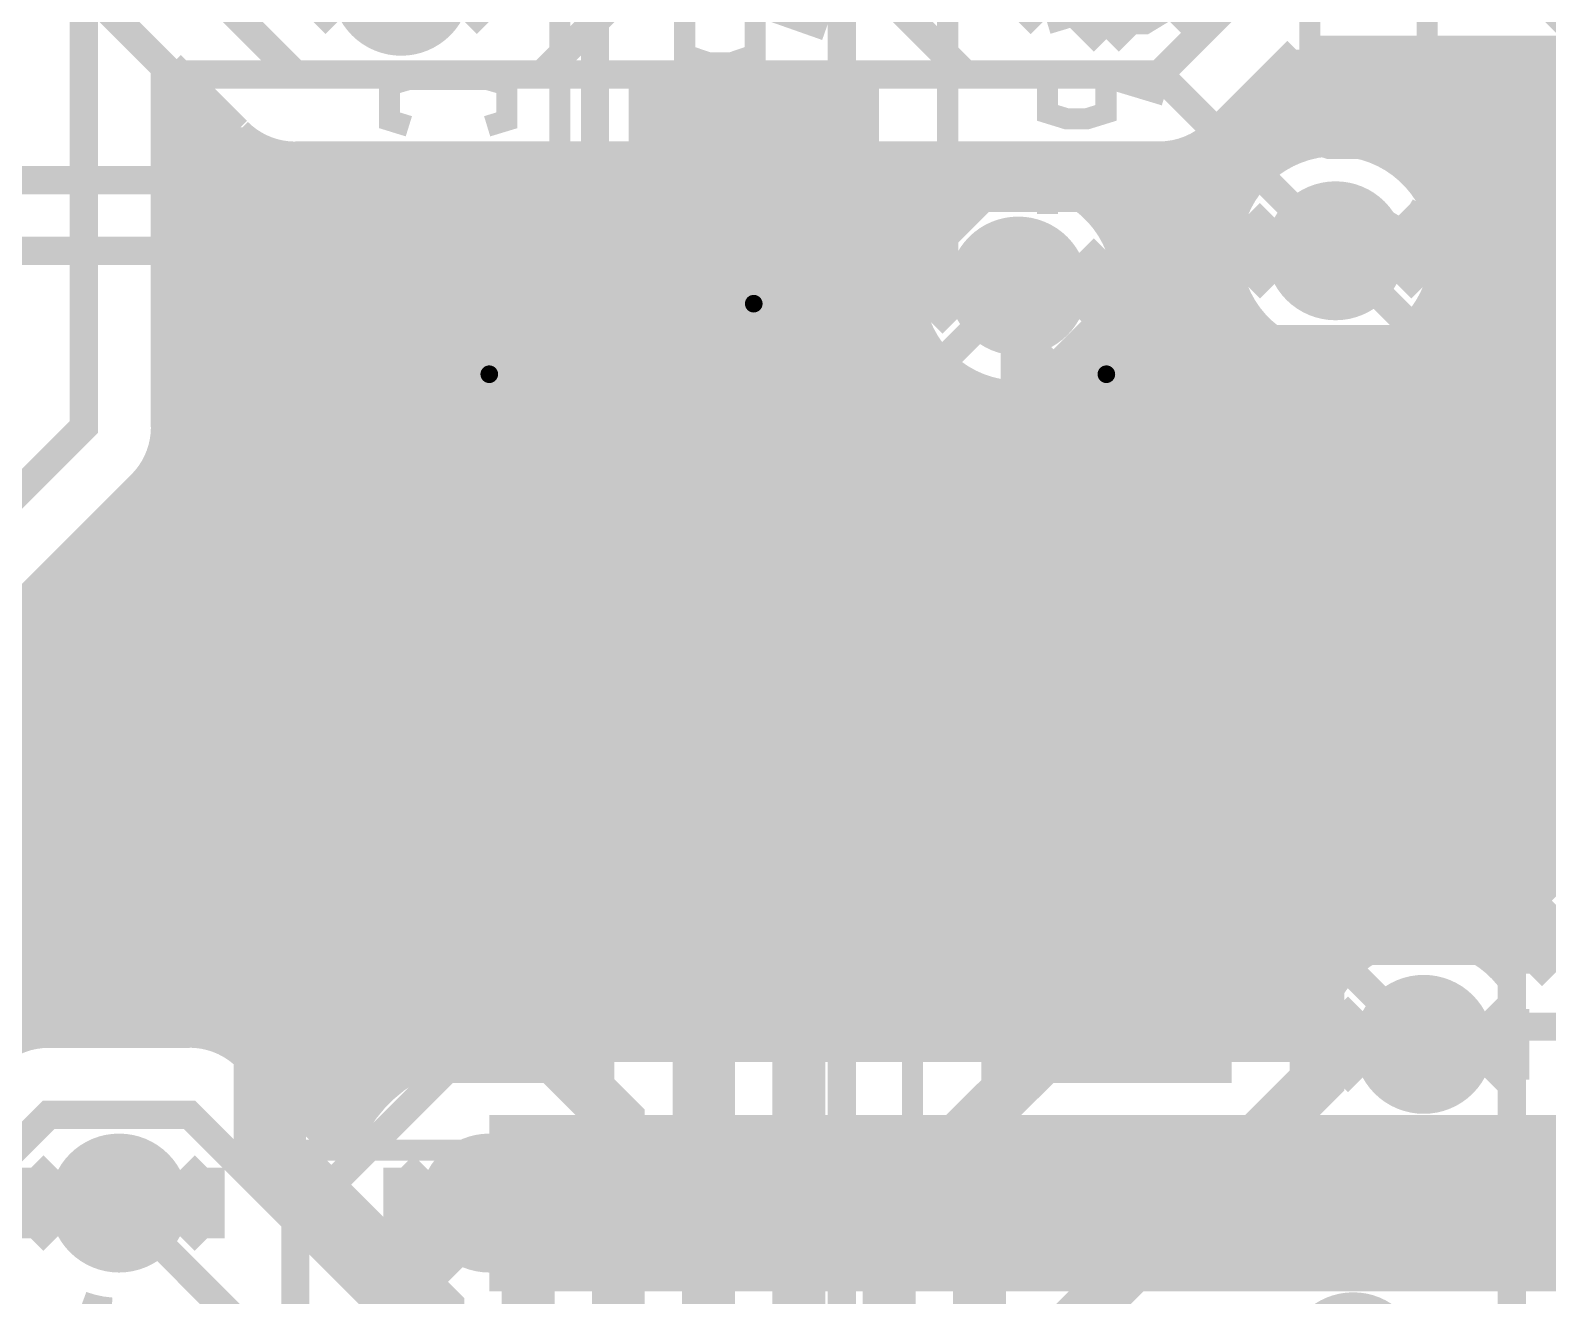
# Model space of a CAD drawing. Extents: x -10 to 131, y -93 to 209.
# Drawn here: x 1.14 to 12.07, y 31.21 to 40.32 of the extents above; entities that cross this region are included whole.
import ezdxf

# ---------------------------------------------------------------- set-up
doc = ezdxf.new("R2010")
doc.units = 0
doc.header["$MEASUREMENT"] = 0
doc.layers.get('0').update_dxf_attribs({"linetype": 'CONTINUOUS'})
for name, color, linetype in [('22-303-0_AST', 7, 'CONTINUOUS'), ('22-303-0_BOT', 2, 'CONTINUOUS'), ('22-303-0_DRD', 6, 'CONTINUOUS'), ('22-303-0_DRL', 1, 'CONTINUOUS'), ('22-303-0_GND', 3, 'CONTINUOUS'), ('22-303-0_IN1', 10, 'CONTINUOUS'), ('22-303-0_SMT', 9, 'CONTINUOUS'), ('22-303-0_SPT', 11, 'CONTINUOUS'), ('22-303-0_SST', 8, 'CONTINUOUS'), ('22-303-0_TOP', 15, 'CONTINUOUS'), ('THRUHOLE_TAP', 2, 'CONTINUOUS')]:
    doc.layers.add(name, color=color, linetype=linetype)

# ---------------------------------------------------------------- blocks, each defined once
blk = doc.blocks.new('ROUND_70')
at = {"const_width": 0.29972}
blk.add_lwpolyline([(-0.14986, 0, 1), (0.14986, 0, 1)], format="xyb", close=True, dxfattribs=at)
blk = doc.blocks.new('ROUND_117')
at = {"const_width": 0.10033}
blk.add_lwpolyline([(-0.050164, 0, 1), (0.050164, 0, 1)], format="xyb", close=True, dxfattribs=at)
blk = doc.blocks.new('ROUND_98')
at = {"const_width": 0.50038}
blk.add_lwpolyline([(-0.25019, 0, 1), (0.25019, 0, 1)], format="xyb", close=True, dxfattribs=at)
blk = doc.blocks.new('ROUND_100')
at = {"const_width": 0.50038}
blk.add_lwpolyline([(-0.25019, 0, 1), (0.25019, 0, 1)], format="xyb", close=True, dxfattribs=at)
blk = doc.blocks.new('ROUND_101')
at = {"const_width": 0.0635}
blk.add_lwpolyline([(-0.03175, 0, 1), (0.03175, 0, 1)], format="xyb", close=True, dxfattribs=at)
blk = doc.blocks.new('RECTANGLE_8')
blk.add_solid([(0.9017, 0.508), (0.9017, -0.508), (-0.9017, 0.508), (-0.9017, -0.508)])
blk = doc.blocks.new('ROUND_108')
at = {"const_width": 0.10033}
blk.add_lwpolyline([(-0.050164, 0, 1), (0.050164, 0, 1)], format="xyb", close=True, dxfattribs=at)

msp = doc.modelspace()

# ---------------------------------------------------------------- linework, layer by layer
at = {"layer": '22-303-0_AST', "const_width": 0.1524}
for points in [[(7.747, 38.608), (7.747, 43.942), (4.953, 43.942), (4.953, 38.608), (7.747, 38.608)], [(6.36016, 40.50284), (6.36016, 40.14724), (6.18998, 40.08882), (6.02234, 40.08882), (5.85216, 40.14724), (5.85216, 40.50284), (6.02234, 40.5638), (6.18998, 40.5638), (6.86816, 40.32504)], [(3.048, 37.592), (3.048, 32.258), (5.842, 32.258), (5.842, 37.592), (3.048, 37.592)], [(7.493, 37.592), (7.493, 32.258), (10.287, 32.258), (10.287, 37.592), (7.493, 37.592)], [(8.83666, 36.12896), (8.83666, 35.77336), (9.00684, 35.65398), (9.17448, 35.65398), (9.34466, 35.77336), (9.34466, 36.12896), (8.32866, 36.12896)], [(8.83666, 35.83178), (8.32866, 35.65398)], [(4.39166, 35.74796), (4.39166, 35.39236), (4.56184, 35.27298), (4.72948, 35.27298), (4.89966, 35.39236), (4.89966, 35.74796), (3.88366, 35.74796)], [(4.39166, 35.45078), (3.88366, 35.27298)], [(8.49884, 35.29076), (8.32866, 35.2298), (8.32866, 34.8742), (8.49884, 34.81578), (8.83666, 34.81578), (9.00684, 34.93516), (9.00684, 35.29076), (9.34466, 35.29076), (9.34466, 34.81578)], [(4.05384, 34.90976), (3.88366, 34.8488), (3.88366, 34.4932), (4.05384, 34.43478), (4.39166, 34.43478), (4.56184, 34.55416), (4.56184, 34.90976), (4.89966, 34.90976), (4.89966, 34.43478)], [(8.49884, 34.45256), (8.32866, 34.3916), (8.32866, 34.036), (8.49884, 33.97758), (8.83666, 33.97758), (9.00684, 34.09696), (9.00684, 34.45256), (9.34466, 34.45256), (9.34466, 33.97758)], [(4.39166, 34.0106), (4.39166, 33.655), (4.22148, 33.59658), (4.05384, 33.59658), (3.88366, 33.655), (3.88366, 34.0106), (4.05384, 34.07156), (4.22148, 34.07156), (4.89966, 33.8328)]]:
    msp.add_lwpolyline(points, dxfattribs=at)
at = {"layer": '22-303-0_BOT'}
for points, const_width in [([(14.986, -24.003), (13.843, -25.146), (4.826, -25.146), (3.81, -24.13), (3.81, 2.032), (-0.381, 6.223), (-0.381, 24.765), (-1.143, 25.527), (-1.143, 34.798), (1.524, 37.465), (1.524, 54.356), (5.969, 58.801), (5.969, 73.533), (6.604, 74.168), (6.604, 100.711)], 0.2032), ([(17.526, 40.767), (10.033, 40.767), (9.271, 40.005), (3.048, 40.005), (2.54, 40.513), (2.54, 45.339), (2.032, 45.847), (2.032, 50.546), (2.794, 51.308), (2.794, 52.451)], 0.2032), ([(10.28446, 40.1574), (9.70788, 39.58082)], 0.254), ([(14.04112, 40.1574), (10.28446, 40.1574)], 0.254), ([(10.3378, 40.1574), (10.3378, 39.51732)], 0.254), ([(10.5664, 40.1574), (10.5664, 39.54272)], 0.254), ([(10.795, 40.1574), (10.795, 39.50208)], 0.254), ([(11.0236, 40.1574), (11.0236, 39.3827)], 0.254), ([(11.2522, 40.1574), (11.2522, 39.11854)], 0.254), ([(11.4808, 40.1574), (11.4808, 33.76676)], 0.254), ([(11.7094, 40.1574), (11.7094, 33.62706)], 0.254), ([(11.938, 40.1574), (11.938, 34.27984)], 0.254), ([(12.1666, 40.1574), (12.1666, 34.4805)], 0.254), ([(2.1336, 40.0558), (2.61112, 39.58082)], 0.254), ([(2.1336, 40.0558), (2.1336, 37.465)], 0.254), ([(14.04112, 40.0558), (10.18286, 40.0558)], 0.254), ([(10.1092, 39.9796), (10.1092, 39.41826)], 0.254), ([(2.3622, 39.8272), (2.1336, 39.8272)], 0.254), ([(2.3368, 39.8526), (2.3368, 33.11906)], 0.254), ([(14.04112, 39.8272), (9.95426, 39.8272)], 0.254), ([(9.8806, 39.751), (9.8806, 39.19982)], 0.254), ([(2.5908, 39.5986), (2.1336, 39.5986)], 0.254), ([(2.5654, 39.624), (2.5654, 33.05302)], 0.254), ([(13.98778, 39.5986), (9.72566, 39.5986)], 0.254), ([(2.794, 39.45128), (2.794, 32.86506)], 0.254), ([(9.652, 39.52748), (9.652, 33.02)], 0.254), ([(10.04062, 39.37), (2.1336, 39.37)], 0.254), ([(3.0226, 39.3954), (3.0226, 32.63646)], 0.254), ([(9.271, 39.3954), (3.048, 39.3954)], 0.254), ([(3.2512, 39.3954), (3.2512, 32.40786)], 0.254), ([(3.4798, 39.3954), (3.4798, 32.48914)], 0.254), ([(3.7084, 39.3954), (3.7084, 32.75076)], 0.254), ([(3.937, 39.3954), (3.937, 32.90062)], 0.254), ([(4.1656, 39.3954), (4.1656, 32.98444)], 0.254), ([(4.3942, 39.3954), (4.3942, 33.01746)], 0.254), ([(4.6228, 39.3954), (4.6228, 33.02)], 0.254), ([(4.8514, 39.3954), (4.8514, 33.02)], 0.254), ([(5.08, 39.3954), (5.08, 33.02)], 0.254), ([(5.3086, 39.3954), (5.3086, 33.02)], 0.254), ([(5.5372, 39.3954), (5.5372, 33.02)], 0.254), ([(5.7658, 39.3954), (5.7658, 33.02)], 0.254), ([(5.9944, 39.3954), (5.9944, 33.02)], 0.254), ([(6.223, 39.3954), (6.223, 33.02)], 0.254), ([(6.4516, 39.3954), (6.4516, 33.02)], 0.254), ([(6.6802, 39.3954), (6.6802, 33.02)], 0.254), ([(6.9088, 39.3954), (6.9088, 33.02)], 0.254), ([(7.1374, 39.3954), (7.1374, 33.02)], 0.254), ([(7.366, 39.3954), (7.366, 33.02)], 0.254), ([(7.5946, 39.3954), (7.5946, 38.94582)], 0.254), ([(7.8232, 39.3954), (7.8232, 39.16426)], 0.254), ([(8.0518, 39.3954), (8.0518, 39.26332)], 0.254), ([(8.2804, 39.3954), (8.2804, 39.28872)], 0.254), ([(8.509, 39.3954), (8.509, 39.24808)], 0.254), ([(8.7376, 39.3954), (8.7376, 39.1287)], 0.254), ([(8.9662, 39.3954), (8.9662, 38.86454)], 0.254), ([(9.1948, 39.3954), (9.1948, 33.02)], 0.254), ([(9.4234, 39.41318), (9.4234, 33.02)], 0.254), ([(13.75918, 39.37), (11.03884, 39.37)], 0.254), ([(7.79018, 39.1414), (2.1336, 39.1414)], 0.254), ([(9.8425, 39.1414), (8.71982, 39.1414)], 0.254), ([(13.54074, 39.1414), (11.2395, 39.1414)], 0.254), ([(7.57174, 38.9128), (2.1336, 38.9128)], 0.254), ([(9.7536, 38.9128), (8.93826, 38.9128)], 0.254), ([(13.42644, 38.9128), (11.3284, 38.9128)], 0.254), ([(7.47268, 38.6842), (2.1336, 38.6842)], 0.254), ([(9.73328, 38.6842), (9.03732, 38.6842)], 0.254), ([(13.3985, 38.6842), (11.34618, 38.6842)], 0.254), ([(7.44728, 38.4556), (2.1336, 38.4556)], 0.254), ([(9.78154, 38.4556), (9.06272, 38.4556)], 0.254), ([(13.3985, 38.4556), (11.29792, 38.4556)], 0.254), ([(11.2522, 38.35146), (11.2522, 33.82264)], 0.254), ([(9.8806, 38.27018), (9.8806, 33.02)], 0.254), ([(7.48792, 38.227), (2.1336, 38.227)], 0.254), ([(9.91362, 38.227), (9.02208, 38.227)], 0.254), ([(13.3985, 38.227), (11.16838, 38.227)], 0.254), ([(8.9662, 38.09746), (8.9662, 33.02)], 0.254), ([(10.1092, 38.05174), (10.1092, 33.02)], 0.254), ([(11.0236, 38.0873), (11.0236, 33.81248)], 0.254), ([(7.6073, 37.9984), (2.1336, 37.9984)], 0.254), ([(7.5946, 38.01618), (7.5946, 33.02)], 0.254), ([(10.20826, 37.9984), (8.9027, 37.9984)], 0.254), ([(10.3378, 37.95268), (10.3378, 33.02)], 0.254), ([(10.5664, 37.92728), (10.5664, 33.54832)], 0.254), ([(10.795, 37.96792), (10.795, 33.7312)], 0.254), ([(13.3985, 37.9984), (10.8712, 37.9984)], 0.254), ([(8.7376, 37.8333), (8.7376, 33.02)], 0.254), ([(7.87146, 37.7698), (2.1336, 37.7698)], 0.254), ([(7.8232, 37.79774), (7.8232, 33.02)], 0.254), ([(8.0518, 37.69868), (8.0518, 33.02)], 0.254), ([(8.509, 37.71392), (8.509, 33.02)], 0.254), ([(13.3985, 37.7698), (8.63854, 37.7698)], 0.254), ([(8.2804, 37.67328), (8.2804, 33.02)], 0.254), ([(13.33246, 37.5412), (2.1336, 37.5412)], 0.254), ([(2.1082, 37.28974), (2.1082, 33.1216)], 0.254), ([(13.0683, 37.3126), (2.11328, 37.3126)], 0.254), ([(12.94892, 37.084), (1.99898, 37.084)], 0.254), ([(1.9558, 37.0332), (-0.5334, 34.544)], 0.254), ([(1.8796, 36.957), (1.8796, 33.1216)], 0.254), ([(12.90828, 36.8554), (1.77546, 36.8554)], 0.254), ([(1.651, 36.7284), (1.651, 33.1216)], 0.254), ([(12.93368, 36.6268), (1.54686, 36.6268)], 0.254), ([(1.4224, 36.4998), (1.4224, 33.1216)], 0.254), ([(13.03274, 36.3982), (1.31826, 36.3982)], 0.254), ([(1.1938, 36.2712), (1.1938, 33.11652)], 0.254), ([(13.25118, 36.1696), (1.08966, 36.1696)], 0.254), ([(14.04112, 35.941), (0.86106, 35.941)], 0.254), ([(14.04112, 35.7124), (0.63246, 35.7124)], 0.254), ([(14.04112, 35.4838), (0.40386, 35.4838)], 0.254), ([(14.04112, 35.2552), (0.17526, 35.2552)], 0.254), ([(14.04112, 35.0266), (-0.0508, 35.0266)], 0.254), ([(14.04112, 34.798), (-0.2794, 34.798)], 0.254), ([(12.39266, 34.5694), (-0.508, 34.5694)], 0.254), ([(11.9888, 34.3408), (-0.5334, 34.3408)], 0.254), ([(11.8364, 34.1122), (-0.5334, 34.1122)], 0.254), ([(11.77036, 33.8836), (-0.5334, 33.8836)], 0.254), ([(10.67562, 33.655), (-0.5334, 33.655)], 0.254), ([(11.77544, 33.655), (11.67384, 33.655)], 0.254), ([(10.4775, 33.4264), (-0.5334, 33.4264)], 0.254), ([(10.3886, 33.1978), (-0.5334, 33.1978)], 0.254), ([(2.286, 33.1216), (1.27, 33.1216)], 0.254), ([(10.36828, 33.02), (8.509, 33.02), (4.445, 33.02)], 0.254), ([(8.509, 33.02), (4.445, 33.02)], 0.254), ([(4.10718, 32.9692), (2.68986, 32.9692)], 0.254), ([(2.7178, 32.9438), (3.37566, 32.2834)], 0.254), ([(3.6957, 32.7406), (2.91846, 32.7406)], 0.254), ([(1.905, 27.432), (0.889, 28.448), (0.889, 32.131), (1.27, 32.512), (2.286, 32.512), (4.445, 30.353), (10.287, 30.353), (10.668, 30.734)], 0.2032), ([(3.49504, 32.512), (3.14706, 32.512)], 0.254), ([(12.954, 31.877), (8.509, 31.877), (4.445, 31.877)], 1.27), ([(4.445, 31.877), (8.509, 31.877), (12.954, 31.877)], 1.27), ([(8.509, 31.877), (12.954, 31.877)], 1.27), ([(11.811, 27.94), (9.906, 29.845), (3.81, 29.845), (1.778, 31.877)], 0.2032), ([(1.4986, 31.11754), (1.4986, 28.69946)], 0.254)]:
    msp.add_lwpolyline(points, dxfattribs=dict(at, const_width=const_width))
at = {"layer": '22-303-0_BOT', "const_width": 0.254}
for points in [[(2.6162, 39.5732, 0.1989124), (3.048, 39.39434)], [(9.271, 39.3954, 0.1989118), (9.70205, 39.57395)], [(9.271, 39.3954, 0.1989118), (9.70205, 39.57395)], [(10.541, 39.54272, 0.4142136), (9.73328, 38.735)], [(11.34872, 38.735, 0.4142136), (10.541, 39.54272)], [(8.255, 39.28872, 0.4142136), (7.44728, 38.481)], [(9.06272, 38.481, 0.4142136), (8.255, 39.28872)], [(9.73328, 38.735, 0.4142136), (10.541, 37.92728)], [(10.541, 37.92728, 0.4142136), (11.34872, 38.735)], [(7.44728, 38.481, 0.4142136), (8.255, 37.67328)], [(8.255, 37.67328, 0.4142136), (9.06272, 38.481)], [(1.9558, 37.0332, 0.1989124), (2.13466, 37.465)], [(1.9558, 37.0332, 0.1989124), (2.13466, 37.465)], [(12.573, 34.58972, 0.4142136), (11.76528, 33.782)], [(11.176, 33.82772, 0.4142136), (10.36828, 33.02)], [(11.80846, 33.52292, 0.2286125), (11.176, 33.82804)], [(11.76528, 33.782, 0.0818638), (11.80801, 33.52277)], [(1.27, 33.1216, 0.198913), (0.83895, 32.94305)], [(1.27, 33.1216, 0.198913), (0.83895, 32.94305)], [(2.7178, 32.9438, 0.1989124), (2.286, 33.12266)], [(4.445, 33.02, 0.3114219), (3.37566, 32.2834)], [(1.4986, 31.11754, 0.0709275), (1.72197, 31.06972)]]:
    msp.add_lwpolyline(points, format="xyb", dxfattribs=at)
at = {"layer": '22-303-0_DRD', "const_width": 0.254}
for points in [[(3.175, 40.386), (3.81, 41.021)], [(3.81, 41.021), (4.445, 40.386)], [(8.255, 40.386), (8.89, 41.021)], [(8.255, 40.386), (8.89, 41.021)], [(8.89, 41.021), (9.525, 40.386)], [(8.89, 41.021), (9.525, 40.386)], [(3.175, 40.894), (3.175, 40.386)], [(3.81, 40.259), (3.175, 40.894)], [(4.445, 40.894), (3.81, 40.259)], [(4.445, 40.386), (4.445, 40.894)], [(8.255, 40.894), (8.255, 40.386)], [(8.89, 40.259), (8.255, 40.894)], [(8.255, 40.894), (8.255, 40.386)], [(8.89, 40.259), (8.255, 40.894)], [(9.525, 40.894), (8.89, 40.259)], [(9.525, 40.894), (8.89, 40.259)], [(9.525, 40.386), (9.525, 40.894)], [(9.525, 40.386), (9.525, 40.894)], [(9.906, 38.481), (10.541, 39.116)], [(10.541, 39.116), (11.176, 38.481)], [(9.906, 38.989), (9.906, 38.481)], [(10.541, 38.354), (9.906, 38.989)], [(11.176, 38.989), (10.541, 38.354)], [(11.176, 38.481), (11.176, 38.989)], [(7.62, 38.227), (8.255, 38.862)], [(8.255, 38.862), (8.89, 38.227)], [(5.715, 38.1), (6.35, 38.735)], [(5.715, 38.1), (6.35, 38.735)], [(6.35, 38.735), (6.985, 38.1)], [(6.35, 38.735), (6.985, 38.1)], [(7.62, 38.735), (7.62, 38.227)], [(8.255, 38.1), (7.62, 38.735)], [(8.89, 38.735), (8.255, 38.1)], [(8.89, 38.227), (8.89, 38.735)], [(5.715, 38.608), (5.715, 38.1)], [(6.35, 37.973), (5.715, 38.608)], [(5.715, 38.608), (5.715, 38.1)], [(6.35, 37.973), (5.715, 38.608)], [(6.985, 38.608), (6.35, 37.973)], [(6.985, 38.608), (6.35, 37.973)], [(6.985, 38.1), (6.985, 38.608)], [(6.985, 38.1), (6.985, 38.608)], [(3.81, 37.592), (4.445, 38.227)], [(4.445, 38.227), (5.08, 37.592)], [(8.255, 37.592), (8.89, 38.227)], [(8.255, 37.592), (8.89, 38.227)], [(8.255, 37.592), (8.89, 38.227)], [(8.89, 38.227), (9.525, 37.592)], [(8.89, 38.227), (9.525, 37.592)], [(8.89, 38.227), (9.525, 37.592)], [(3.81, 38.1), (3.81, 37.592)], [(4.445, 37.465), (3.81, 38.1)], [(5.08, 38.1), (4.445, 37.465)], [(5.08, 37.592), (5.08, 38.1)], [(8.255, 38.1), (8.255, 37.592)], [(8.89, 37.465), (8.255, 38.1)], [(8.255, 38.1), (8.255, 37.592)], [(8.89, 37.465), (8.255, 38.1)], [(8.255, 38.1), (8.255, 37.592)], [(8.89, 37.465), (8.255, 38.1)], [(9.525, 38.1), (8.89, 37.465)], [(9.525, 38.1), (8.89, 37.465)], [(9.525, 38.1), (8.89, 37.465)], [(9.525, 37.592), (9.525, 38.1)], [(9.525, 37.592), (9.525, 38.1)], [(9.525, 37.592), (9.525, 38.1)], [(11.938, 33.528), (12.573, 34.163)], [(11.938, 34.036), (11.938, 33.528)], [(12.573, 33.401), (11.938, 34.036)], [(10.541, 32.766), (11.176, 33.401)], [(11.176, 33.401), (11.811, 32.766)], [(10.541, 33.274), (10.541, 32.766)], [(11.176, 32.639), (10.541, 33.274)], [(11.811, 33.274), (11.176, 32.639)], [(11.811, 32.766), (11.811, 33.274)], [(1.143, 31.623), (1.778, 32.258)], [(1.778, 32.258), (2.413, 31.623)], [(3.81, 31.623), (4.445, 32.258)], [(3.81, 31.623), (4.445, 32.258)], [(4.445, 32.258), (5.08, 31.623)], [(4.445, 32.258), (5.08, 31.623)], [(7.874, 31.623), (8.509, 32.258)], [(8.509, 32.258), (9.144, 31.623)], [(1.143, 32.131), (1.143, 31.623)], [(1.778, 31.496), (1.143, 32.131)], [(2.413, 32.131), (1.778, 31.496)], [(2.413, 31.623), (2.413, 32.131)], [(3.81, 32.131), (3.81, 31.623)], [(4.445, 31.496), (3.81, 32.131)], [(3.81, 32.131), (3.81, 31.623)], [(4.445, 31.496), (3.81, 32.131)], [(5.08, 32.131), (4.445, 31.496)], [(5.08, 32.131), (4.445, 31.496)], [(5.08, 31.623), (5.08, 32.131)], [(5.08, 31.623), (5.08, 32.131)], [(7.874, 32.131), (7.874, 31.623)], [(8.509, 31.496), (7.874, 32.131)], [(9.144, 32.131), (8.509, 31.496)], [(9.144, 31.623), (9.144, 32.131)], [(10.033, 30.48), (10.668, 31.115)], [(10.668, 31.115), (11.303, 30.48)]]:
    msp.add_lwpolyline(points, dxfattribs=at)
at = {"layer": '22-303-0_IN1'}
for points, const_width in [([(9.398, 44.45), (9.398, 43.18), (12.573, 40.005), (12.573, 33.782)], 0.2032), ([(6.985, 41.783), (6.985, 22.733), (8.382, 21.336)], 0.2032), ([(2.667, 27.94), (3.048, 28.321), (3.048, 31.75), (5.207, 33.909), (5.207, 41.656)], 0.2032), ([(16.891, 23.876), (16.891, 24.257), (14.986, 26.162), (14.986, 27.178), (11.811, 30.353), (11.811, 37.465), (10.541, 38.735)], 0.2032), ([(11.176, 33.02), (8.255, 35.941), (8.255, 38.481)], 0.2032), ([(3.175, 17.526), (3.81, 18.161), (3.81, 31.242), (4.445, 31.877)], 0.381)]:
    msp.add_lwpolyline(points, dxfattribs=dict(at, const_width=const_width))
at = {"layer": '22-303-0_SST', "const_width": 0.1524}
for points in [[(7.747, 38.608), (4.953, 38.608), (4.953, 43.942), (7.747, 43.942), (7.747, 38.608)], [(8.88746, 40.71112), (8.88746, 40.45712), (9.0297, 40.37076), (9.1694, 40.37076), (9.31164, 40.45712), (9.31164, 40.71112), (8.46582, 40.71112)], [(8.88746, 40.49776), (8.46582, 40.37076)], [(10.49528, 40.1574), (10.35558, 40.20058), (10.35558, 40.45458), (10.49528, 40.49776), (11.05916, 40.49776), (11.2014, 40.45458), (11.2014, 40.20058), (11.05916, 40.1574)], [(3.86588, 39.63162), (3.72618, 39.6748), (3.72618, 39.9288), (3.86588, 39.96944), (4.42976, 39.96944), (4.572, 39.9288), (4.572, 39.6748), (4.42976, 39.63162)], [(8.88746, 39.98214), (8.88746, 39.72814), (8.74776, 39.68496), (8.60552, 39.68496), (8.46582, 39.72814), (8.46582, 39.98214), (8.60552, 40.02532), (8.74776, 40.02532), (9.31164, 39.85514)], [(10.49528, 39.81196), (10.35558, 39.76878), (10.35558, 39.51478), (10.49528, 39.4716), (10.77722, 39.4716), (10.91946, 39.55796), (10.91946, 39.81196), (11.2014, 39.81196), (11.2014, 39.4716)], [(8.46582, 38.99916), (8.46582, 39.33952), (9.0297, 38.99916), (9.1694, 38.99916), (9.31164, 39.04234), (9.31164, 39.29634), (9.1694, 39.33952)], [(3.86588, 39.28364), (3.72618, 39.243), (3.72618, 38.989), (3.86588, 38.94582), (4.14782, 38.94582), (4.29006, 39.02964), (4.29006, 39.28364), (4.572, 39.28364), (4.572, 38.94582)], [(10.35558, 38.87216), (10.35558, 39.0398)], [(10.35558, 38.95598), (11.2014, 38.95598), (11.05916, 39.0398)], [(4.14782, 38.5572), (4.14782, 38.3032), (4.00812, 38.26002), (3.86588, 38.26002), (3.72618, 38.3032), (3.72618, 38.5572), (3.86588, 38.59784), (4.00812, 38.59784), (4.572, 38.4302)], [(3.048, 37.592), (5.842, 37.592), (5.842, 32.258), (3.048, 32.258), (3.048, 37.592)], [(7.493, 37.592), (10.287, 37.592), (10.287, 32.258), (7.493, 32.258), (7.493, 37.592)], [(6.67512, 35.7632), (6.67512, 35.5092), (6.81482, 35.42538), (6.95706, 35.42538), (7.09676, 35.5092), (7.09676, 35.7632), (6.25094, 35.7632)], [(11.12012, 35.7632), (11.12012, 35.5092), (11.25982, 35.42538), (11.40206, 35.42538), (11.54176, 35.5092), (11.54176, 35.7632), (10.69594, 35.7632)], [(6.67512, 35.55238), (6.25094, 35.42538)], [(11.12012, 35.55238), (10.69594, 35.42538)], [(6.39064, 35.0774), (6.25094, 35.03676), (6.25094, 34.78276), (6.39064, 34.73958), (6.67512, 34.73958), (6.81482, 34.8234), (6.81482, 35.0774), (7.09676, 35.0774), (7.09676, 34.73958)], [(10.83564, 35.0774), (10.69594, 35.03676), (10.69594, 34.78276), (10.83564, 34.73958), (11.12012, 34.73958), (11.25982, 34.8234), (11.25982, 35.0774), (11.54176, 35.0774), (11.54176, 34.73958)], [(6.67512, 34.35096), (6.67512, 34.09696), (6.53288, 34.05378), (6.39064, 34.05378), (6.25094, 34.09696), (6.25094, 34.35096), (6.39064, 34.3916), (6.53288, 34.3916), (7.09676, 34.22396)], [(10.83564, 34.3916), (10.69594, 34.35096), (10.69594, 34.09696), (10.83564, 34.05378), (11.12012, 34.05378), (11.25982, 34.1376), (11.25982, 34.3916), (11.54176, 34.3916), (11.54176, 34.05378)]]:
    msp.add_lwpolyline(points, dxfattribs=at)
at = {"layer": '22-303-0_TOP'}
for points, const_width in [([(10.541, 38.735), (9.271, 40.005), (7.874, 40.005), (7.366, 40.513), (5.334, 40.513), (4.826, 40.005), (2.159, 40.005), (-2.413, 44.577), (-3.0861, 45.2501), (-3.0861, 46.355)], 0.2032), ([(-6.477, 39.243), (4.572, 39.243), (6.096, 37.719), (6.604, 37.719), (8.001, 39.116), (9.017, 39.116), (10.033, 38.1), (14.224, 38.1), (14.859, 38.735), (24.765, 38.735), (25.908, 39.878), (52.324, 39.878), (53.086, 39.116)], 0.2032), ([(6.35, 38.354), (6.35, 39.5986)], 0.381), ([(6.35, 39.5986), (6.35, 38.354)], 0.381), ([(8.255, 38.481), (6.985, 37.211), (5.969, 37.211), (4.445, 38.735), (-4.826, 38.735), (-5.461, 38.1), (-5.461, 38.06952), (-5.68452, 37.846), (-5.68452, 29.45892)], 0.2032), ([(4.07416, 29.72054), (4.07416, 31.115), (2.794, 32.39516), (2.794, 35.179), (3.302, 35.687), (10.668, 35.687), (12.573, 37.592), (14.478, 37.592), (14.732, 37.846), (17.526, 37.846)], 0.381), ([(4.445, 36.6014), (4.445, 37.846)], 0.381), ([(8.89, 37.846), (8.89, 36.6014)], 0.381), ([(8.89, 37.846), (8.89, 36.6014)], 0.381), ([(8.89, 37.846), (8.89, 36.6014)], 0.381), ([(6.67512, 29.72054), (6.67512, 33.0835), (8.00608, 34.417), (11.303, 34.417), (12.954, 36.068), (14.097, 36.068), (15.113, 37.084), (19.05, 37.084), (20.574, 35.56)], 0.381), ([(6.02488, 29.72054), (6.02488, 33.34512), (7.47776, 34.798), (7.493, 34.798), (7.747, 35.052), (10.922, 35.052), (12.7, 36.83), (13.716, 36.83)], 0.381), ([(17.526, 36.2966), (17.5006, 36.322), (15.367, 36.322), (14.478, 35.433), (13.208, 35.433), (11.557, 33.782), (10.668, 33.782), (10.414, 33.528), (10.414, 32.766), (8.62584, 30.97784), (8.62584, 29.72054)], 0.381), ([(20.72386, 29.58592), (20.72386, 30.50286), (20.72386, 30.734), (20.066, 30.734), (19.685, 31.115), (19.685, 33.147), (18.415, 34.417), (14.097, 34.417), (12.827, 33.147), (11.303, 33.147), (11.176, 33.02)], 0.2032), ([(5.37464, 29.72054), (5.37464, 32.47136), (4.5974, 33.2486), (4.445, 33.2486)], 0.381), ([(7.32536, 29.72054), (7.32536, 31.83636), (8.51916, 33.02), (8.89, 33.02), (8.89, 33.2486)], 0.381), ([(4.445, 31.877), (4.7244, 31.5976), (4.7244, 29.72054)], 0.381), ([(7.9756, 29.72054), (7.9756, 31.3436), (8.509, 31.877)], 0.381), ([(1.778, 31.877), (-4.064, 31.877), (-5.03428, 30.90672), (-5.03428, 29.45892)], 0.2032)]:
    msp.add_lwpolyline(points, dxfattribs=dict(at, const_width=const_width))

# ---------------------------------------------------------------- block references
at = {"layer": '22-303-0_BOT'}
for p in [(10.541, 38.735), (8.255, 38.481), (6.35, 38.354), (4.445, 37.846), (8.89, 37.846), (11.176, 33.02), (1.778, 31.877), (4.445, 31.877), (8.509, 31.877)]:
    msp.add_blockref('ROUND_70', p, dxfattribs=at)
at = {"layer": '22-303-0_DRL'}
for p in [(10.541, 38.735), (8.255, 38.481), (6.35, 38.354), (4.445, 37.846), (8.89, 37.846), (11.176, 33.02), (1.778, 31.877), (4.445, 31.877), (8.509, 31.877)]:
    msp.add_blockref('ROUND_117', p, dxfattribs=at)
at = {"layer": '22-303-0_GND'}
for name, p in [('ROUND_100', (3.81, 40.64)), ('ROUND_100', (10.541, 38.735)), ('ROUND_100', (8.255, 38.481)), ('ROUND_101', (6.35, 38.354)), ('ROUND_101', (4.445, 37.846)), ('ROUND_101', (8.89, 37.846)), ('ROUND_100', (11.176, 33.02)), ('ROUND_100', (1.778, 31.877)), ('ROUND_100', (4.445, 31.877)), ('ROUND_100', (8.509, 31.877)), ('ROUND_98', (10.668, 30.734))]:
    msp.add_blockref(name, p, dxfattribs=at)
at = {"layer": '22-303-0_IN1'}
for p in [(10.541, 38.735), (8.255, 38.481), (6.35, 38.354), (4.445, 37.846), (8.89, 37.846), (11.176, 33.02), (1.778, 31.877), (4.445, 31.877), (8.509, 31.877)]:
    msp.add_blockref('ROUND_70', p, dxfattribs=at)
at = {"layer": '22-303-0_SMT'}
for p in [(6.35, 39.5986), (4.445, 36.6014), (8.89, 36.6014), (4.445, 33.2486), (8.89, 33.2486)]:
    msp.add_blockref('RECTANGLE_8', p, dxfattribs=at)
at = {"layer": '22-303-0_SPT'}
for p in [(6.35, 39.5986), (4.445, 36.6014), (8.89, 36.6014), (4.445, 33.2486), (8.89, 33.2486)]:
    msp.add_blockref('RECTANGLE_8', p, dxfattribs=at)
at = {"layer": '22-303-0_TOP'}
for name, p in [('RECTANGLE_8', (6.35, 39.5986)), ('ROUND_70', (10.541, 38.735)), ('ROUND_70', (8.255, 38.481)), ('ROUND_70', (6.35, 38.354)), ('ROUND_70', (4.445, 37.846)), ('ROUND_70', (8.89, 37.846)), ('RECTANGLE_8', (4.445, 36.6014)), ('RECTANGLE_8', (8.89, 36.6014)), ('RECTANGLE_8', (4.445, 33.2486)), ('RECTANGLE_8', (8.89, 33.2486)), ('ROUND_70', (11.176, 33.02)), ('ROUND_70', (1.778, 31.877)), ('ROUND_70', (4.445, 31.877)), ('ROUND_70', (8.509, 31.877))]:
    msp.add_blockref(name, p, dxfattribs=at)
at = {"layer": 'THRUHOLE_TAP'}
for p in [(10.541, 38.735), (8.255, 38.481), (6.35, 38.354), (4.445, 37.846), (8.89, 37.846), (11.176, 33.02), (1.778, 31.877), (4.445, 31.877), (8.509, 31.877)]:
    msp.add_blockref('ROUND_108', p, dxfattribs=at)

doc.saveas('drawing.dxf')
